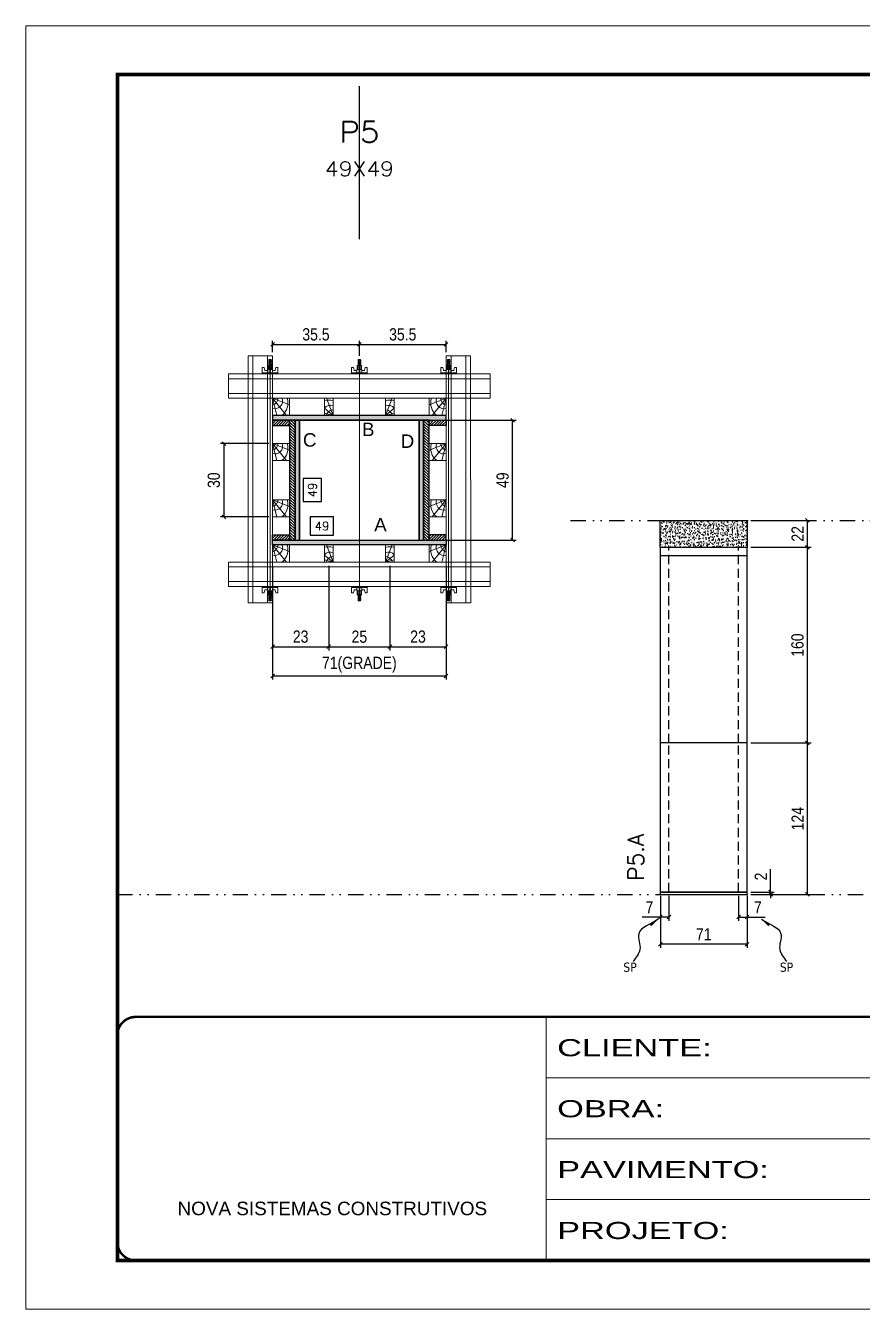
# Model space of a CAD drawing. Extents: x 14400 to 27878, y -21631 to 6985.
# Drawn here: x 16012 to 16696, y 3638 to 4688 of the extents above; entities that cross this region are included whole.
import ezdxf
from ezdxf.enums import TextEntityAlignment as Align

# ---------------------------------------------------------------- set-up
doc = ezdxf.new("R2010")
doc.units = 0
for name, pattern in [('CONTINUO', [0]), ('DASHED', [0.75, 0.5, -0.25]), ('DIVIDE2', [0.625, 0.25, -0.125, 0, -0.125, 0, -0.125]), ('HIDDEN', [0.375, 0.25, -0.125])]:
    doc.linetypes.add(name, pattern=pattern)
for name, color, linetype in [('CHAPA', 1, 'Continuous'), ('COTA', 241, 'Continuous'), ('MEIO_PONT', 93, 'Continuous'), ('Nível', 160, 'Continuous'), ('Painéis', 200, 'Continuous'), ('SARR_2.2x7', 40, 'Continuous'), ('SARRAFO', 251, 'Continuous'), ('Sarrafo de Pressão', 42, 'HIDDEN'), ('texto', 7, 'Continuous'), ('Texto de Titulo', 7, 'Continuous'), ('Texto Qtd Sarr', 242, 'Continuous'), ('TEXTO_GERAL', 7, 'Continuous')]:
    doc.layers.add(name, color=color, linetype=linetype)
for name, color, linetype, lineweight in [('Folhas', 255, 'Continuous', 9), ('Hachura', 251, 'Continuous', 9), ('Madeira', 126, 'Continuous', 18), ('Perfil Metálico', 224, 'Continuous', 18), ('SARRAFO DE PRESSAO', 251, 'DASHED', 9), ('Texto Seção', 7, 'Continuous', 15)]:
    doc.layers.add(name, color=color, linetype=linetype, lineweight=lineweight)
doc.styles.add('ARIAL', font='arial.ttf')
doc.styles.add('COTA TECNICA', font='techl___.ttf', dxfattribs={"height": 10})
doc.styles.add('COTA TECNICA 2X', font='techl___.ttf', dxfattribs={"height": 10})
doc.styles.add('COTA TECNICA-50', font='techl___.ttf', dxfattribs={"height": 10})
doc.styles.add('REGUA-120', font='ROMANS.shx', dxfattribs={"height": 15})
doc.styles.add('ROMANS', font='romans.shx')
doc.styles.get("Standard").update_dxf_attribs({"font": 'arial.ttf'})
doc.styles.add('Tecnologia', font='')
doc.styles.get('Tecnologia').set_extended_font_data('Forgotten Futurist')
doc.dimstyles.new('COTA PAINEL-50', dxfattribs={"dimtxt": 10, "dimasz": 3, "dimexe": 3, "dimexo": 3, "dimgap": 3, "dimtad": 1, "dimdec": 1, "dimzin": 12, "dimdsep": 46, "dimtxsty": 'COTA TECNICA-50', "dimblk1": 'OBLIQUE', "dimblk2": 'OBLIQUE', "dimsah": 1, "dimcen": 0.9, "dimclrd": 4, "dimclre": 4, "dimclrt": 240, "dimadec": 1, "dimazin": 3, "dimtfac": 1, "dimtdec": 1, "dimtmove": 0, "dimatfit": 3, "dimfxl": 1, "dimtolj": 1, "dimtzin": 12, "dimarcsym": 0})
doc.dimstyles.new('PAINEL', dxfattribs={"dimtxt": 10, "dimasz": 3, "dimexe": 3, "dimexo": 3, "dimgap": 3, "dimtad": 1, "dimdec": 1, "dimzin": 12, "dimdsep": 46, "dimtxsty": 'COTA TECNICA', "dimblk1": 'OBLIQUE', "dimblk2": 'OBLIQUE', "dimsah": 1, "dimcen": 0.9, "dimclrd": 4, "dimclre": 4, "dimclrt": 240, "dimadec": 1, "dimazin": 3, "dimtfac": 1, "dimtdec": 1, "dimtmove": 0, "dimatfit": 3, "dimfxl": 1, "dimtolj": 1, "dimtzin": 12, "dimarcsym": 0})
doc.dimstyles.new('SECAO PILAR', dxfattribs={"dimtxt": 10, "dimasz": 3, "dimexe": 3, "dimexo": 3, "dimgap": 3, "dimtad": 1, "dimdec": 1, "dimlfac": 0.5, "dimzin": 12, "dimdsep": 46, "dimtxsty": 'COTA TECNICA 2X', "dimblk1": 'OBLIQUE', "dimblk2": 'OBLIQUE', "dimsah": 1, "dimcen": 0.9, "dimclrd": 256, "dimclre": 256, "dimclrt": 256, "dimadec": 1, "dimazin": 3, "dimtfac": 1, "dimtdec": 1, "dimtmove": 0, "dimatfit": 3, "dimfxl": 1, "dimtolj": 1, "dimtzin": 12, "dimarcsym": 0})
doc.dimstyles.new('SECÇÃO 2', dxfattribs={"dimtxt": 7, "dimasz": 6, "dimexe": 0.18, "dimexo": 2, "dimgap": -4, "dimtad": 3, "dimdec": 1, "dimlfac": 0.5, "dimzin": 12, "dimdsep": 46, "dimtxsty": 'ROMANS', "dimblk": 'ARCHTICK', "dimcen": 0.09, "dimse1": 1, "dimse2": 1, "dimsd1": 1, "dimsd2": 1, "dimclrd": 180, "dimclre": 5, "dimclrt": 1, "dimadec": 0, "dimazin": 3, "dimtfac": 1, "dimtdec": 1, "dimtofl": 0, "dimtmove": 0, "dimatfit": 3, "dimldrblk": 'ARCHTICK', "dimfxl": 1, "dimtolj": 1, "dimtzin": 0, "dimarcsym": 0})
doc.dimstyles.get("Standard").update_dxf_attribs({"dimtxt": 0.18, "dimasz": 0.18, "dimexe": 0.18, "dimexo": 0.0625, "dimgap": 0.09, "dimtad": 0, "dimtih": 1, "dimtoh": 1, "dimdec": 4, "dimzin": 0, "dimdsep": 46, "dimtxsty": 'Standard', "dimcen": 0.09, "dimadec": 0, "dimazin": 0, "dimtfac": 1, "dimtdec": 4, "dimtofl": 0, "dimtmove": 0, "dimatfit": 3, "dimfxl": 1, "dimtolj": 1, "dimtzin": 0, "dimarcsym": 0})

# ---------------------------------------------------------------- blocks, each defined once
blk = doc.blocks.new('9999999999')
at = {"color": 30, "linetype": 'CONTINUO'}
for p, q in [((98564.6, 34230.2), (98564.6, 34429.4)), ((98564.6, 34379.6), (99584, 34379.6)), ((98564.6, 34329.8), (99488, 34329.8)), ((98564.6, 34280), (99488, 34280))]:
    blk.add_line(p, q, dxfattribs=at)
at = {"color": 30, "linetype": 'CONTINUO', "const_width": 2}
blk.add_lwpolyline([(99584, 34230.2), (99584, 34414.4, 0.414214), (99569, 34429.4), (98229, 34429.4, 0.414214), (98214, 34414.4), (98214, 34245.2, 0.414214), (98229, 34230.2), (99584, 34230.2)], format="xyb", dxfattribs=at)
at = {"layer": 'Folhas'}
blk.add_lwpolyline([(98139, 34190.2), (99624, 34190.2), (99624, 35240.2), (98139, 35240.2)], close=True, dxfattribs=at)
at = {"layer": 'Folhas', "color": 30, "const_width": 3}
blk.add_lwpolyline([(98214, 34230.2), (99584, 34230.2), (99584, 35200.2), (98214, 35200.2)], close=True, dxfattribs=at)
at = {"color": 7, "linetype": 'Continuous', "ltscale": 5, "style": 'ARIAL'}
blk.add_text('NOVA SISTEMAS CONSTRUTIVOS', height=11.059, dxfattribs=at).set_placement((98263.2, 34267.2))
at = {"layer": 'Folhas', "color": 7, "style": 'Tecnologia', "width": 1.5}
for s, p in [('CLIENTE:', (98573.7, 34397.2)), ('OBRA:', (98573.7, 34347.3)), ('PAVIMENTO:', (98573.7, 34297.5)), ('PROJETO:', (98573.7, 34247.7))]:
    blk.add_text(s, height=14, dxfattribs=at).set_placement(p)
blk = doc.blocks.new('titulo1')
at = {"layer": 'Defpoints', "color": 252, "linetype": 'HIDDEN', "ltscale": 2}
blk.add_line((0, 0), (0, 125), dxfattribs=at)
at = {"layer": 'Defpoints', "style": 'ROMANS', "oblique": 15}
blk.add_attdef('FOLHA', text='', height=10, dxfattribs=at).set_placement((0, 15.6), align=Align.MIDDLE_CENTER)
at = {"layer": 'Texto Qtd Sarr', "color": 3, "style": 'ROMANS', "oblique": 15}
for tag, height, p in [('TITULO', 17, (0, 71.4)), ('SEÇÃO', 12, (0, 41.5))]:
    blk.add_attdef(tag, text='', height=height, dxfattribs=at).set_placement(p, align=Align.MIDDLE_CENTER)
blk = doc.blocks.new('*D990')
at = {"layer": 'COTA', "color": 180, "lineweight": -2, "transparency": 16777216}
for p, q in [((16263.8, 4285.8), (16244.8, 4285.8)), ((16244.8, 4285.8), (16244.8, 4270.8)), ((16263.8, 4270.8), (16263.8, 4285.8)), ((16244.8, 4270.8), (16263.8, 4270.8))]:
    blk.add_line(p, q, dxfattribs=at)
at = {"layer": 'Defpoints', "color": 0, "transparency": 16777216}
for p in [(16235.9, 4266.8), (16333.9, 4266.8), (16333.9, 4266.8)]:
    blk.add_point(p, dxfattribs=at)
at = {"layer": 'COTA', "color": 1, "transparency": 16777216, "insert": (16254.3, 4278.3), "char_height": 7, "attachment_point": 5, "style": 'ROMANS'}
blk.add_mtext('\\A1;49', dxfattribs=at)
blk = doc.blocks.new('_ArchTick')
at = {"color": 0, "linetype": 'ByBlock', "const_width": 0.15}
blk.add_lwpolyline([(-0.5, -0.5), (0.5, 0.5)], dxfattribs=at)
blk = doc.blocks.new('*D991')
at = {"layer": 'COTA', "color": 180, "lineweight": -2, "transparency": 16777216}
for p, q in [((16254, 4317.3), (16239, 4317.3)), ((16239, 4317.3), (16239, 4298.3)), ((16254, 4298.3), (16254, 4317.3)), ((16239, 4298.3), (16254, 4298.3))]:
    blk.add_line(p, q, dxfattribs=at)
at = {"layer": 'Defpoints', "color": 0, "transparency": 16777216}
for p in [(16235.9, 4364.8), (16258, 4364.8), (16235.9, 4266.8)]:
    blk.add_point(p, dxfattribs=at)
at = {"layer": 'COTA', "color": 1, "transparency": 16777216, "insert": (16246.5, 4307.8), "char_height": 7, "attachment_point": 5, "rotation": 90, "style": 'ROMANS'}
blk.add_mtext('\\A1;49', dxfattribs=at)
blk = doc.blocks.new('_Oblique')
at = {"color": 0, "linetype": 'ByBlock', "lineweight": -2}
blk.add_line((-0.5, -0.5), (0.5, 0.5), dxfattribs=at)
blk = doc.blocks.new('*D1009')
at = {"layer": 'COTA', "lineweight": -2, "transparency": 16777216}
for p, q in [((16340.5, 4364.8), (16413.2, 4364.8)), ((16410.2, 4266.8), (16410.2, 4364.8)), ((16340.5, 4266.8), (16413.2, 4266.8))]:
    blk.add_line(p, q, dxfattribs=at)
at = {"layer": 'Defpoints', "color": 0, "transparency": 16777216}
for p in [(16337.5, 4364.8), (16410.2, 4364.8), (16337.5, 4266.8)]:
    blk.add_point(p, dxfattribs=at)
at = {"layer": 'COTA', "lineweight": -2, "transparency": 16777216, "xscale": 3, "yscale": 3, "zscale": 3}
for p, rotation in [((16410.2, 4364.8), 90), ((16410.2, 4266.8), 270)]:
    blk.add_blockref('_Oblique', p, dxfattribs=dict(at, rotation=rotation))
at = {"layer": 'COTA', "transparency": 16777216, "insert": (16402.1, 4315.8), "char_height": 10, "attachment_point": 5, "rotation": 90, "style": 'COTA TECNICA 2X'}
blk.add_mtext('\\A1;49', dxfattribs=at)
blk = doc.blocks.new('*D992')
at = {"layer": 'COTA', "lineweight": -2, "transparency": 16777216}
for p, q in [((16213.9, 4245.8), (16213.9, 4152.7)), ((16355.9, 4245.8), (16355.9, 4152.7)), ((16213.9, 4155.7), (16355.9, 4155.7))]:
    blk.add_line(p, q, dxfattribs=at)
at = {"layer": 'Defpoints', "color": 0, "transparency": 16777216}
for p in [(16213.9, 4248.8), (16355.9, 4248.8), (16355.9, 4155.7)]:
    blk.add_point(p, dxfattribs=at)
at = {"layer": 'COTA', "lineweight": -2, "transparency": 16777216, "xscale": 3, "yscale": 3, "zscale": 3, "rotation": 180}
blk.add_blockref('_Oblique', (16213.9, 4155.7), dxfattribs=at)
at = {"layer": 'COTA', "lineweight": -2, "transparency": 16777216, "xscale": 3, "yscale": 3, "zscale": 3}
blk.add_blockref('_Oblique', (16355.9, 4155.7), dxfattribs=at)
at = {"layer": 'COTA', "transparency": 16777216, "insert": (16284.9, 4164.9), "char_height": 10, "attachment_point": 5, "style": 'COTA TECNICA 2X'}
blk.add_mtext('\\A1;71(GRADE)', dxfattribs=at)
blk = doc.blocks.new('*D993')
at = {"layer": 'COTA', "lineweight": -2, "transparency": 16777216}
for p, q in [((16309.9, 4245.8), (16309.9, 4176.5)), ((16355.9, 4245.8), (16355.9, 4176.5)), ((16309.9, 4179.5), (16355.9, 4179.5))]:
    blk.add_line(p, q, dxfattribs=at)
at = {"layer": 'Defpoints', "color": 0, "transparency": 16777216}
for p in [(16309.9, 4248.8), (16355.9, 4248.8), (16355.9, 4179.5)]:
    blk.add_point(p, dxfattribs=at)
at = {"layer": 'COTA', "lineweight": -2, "transparency": 16777216, "xscale": 3, "yscale": 3, "zscale": 3, "rotation": 180}
blk.add_blockref('_Oblique', (16309.9, 4179.5), dxfattribs=at)
at = {"layer": 'COTA', "lineweight": -2, "transparency": 16777216, "xscale": 3, "yscale": 3, "zscale": 3}
blk.add_blockref('_Oblique', (16355.9, 4179.5), dxfattribs=at)
at = {"layer": 'COTA', "transparency": 16777216, "insert": (16332.9, 4187.8), "char_height": 10, "attachment_point": 5, "style": 'COTA TECNICA 2X'}
blk.add_mtext('\\A1;23', dxfattribs=at)
blk = doc.blocks.new('*D994')
at = {"layer": 'COTA', "lineweight": -2, "transparency": 16777216}
for p, q in [((16213.9, 4245.8), (16213.9, 4176.5)), ((16259.9, 4245.8), (16259.9, 4176.5)), ((16213.9, 4179.5), (16259.9, 4179.5))]:
    blk.add_line(p, q, dxfattribs=at)
at = {"layer": 'Defpoints', "color": 0, "transparency": 16777216}
for p in [(16213.9, 4248.8), (16259.9, 4248.8), (16259.9, 4179.5)]:
    blk.add_point(p, dxfattribs=at)
at = {"layer": 'COTA', "lineweight": -2, "transparency": 16777216, "xscale": 3, "yscale": 3, "zscale": 3, "rotation": 180}
blk.add_blockref('_Oblique', (16213.9, 4179.5), dxfattribs=at)
at = {"layer": 'COTA', "lineweight": -2, "transparency": 16777216, "xscale": 3, "yscale": 3, "zscale": 3}
blk.add_blockref('_Oblique', (16259.9, 4179.5), dxfattribs=at)
at = {"layer": 'COTA', "transparency": 16777216, "insert": (16236.9, 4187.8), "char_height": 10, "attachment_point": 5, "style": 'COTA TECNICA 2X'}
blk.add_mtext('\\A1;23', dxfattribs=at)
blk = doc.blocks.new('C')
at = {"layer": 'Hachura', "color": 0}
for p, q in [((0, 3.22), (0, -3.22)), ((0.45, 3.22), (0, 3.22)), ((0.46, 3.16), (0, 3.16)), ((0.46, 3.05), (0, 3.05)), ((0.46, 2.88), (0, 2.88)), ((0, 2.75), (0, -1.16)), ((0.46, 2.65), (0, 2.65)), ((0.46, 2.23), (0, 2.23)), ((0.46, 1.51), (0, 1.51)), ((0.39, 0.49), (0.17, 0.49)), ((0.45, -3.23), (0.45, 3.22)), ((0.45, 3.22), (2.58, 3.22)), ((1.74, 0.97), (0.45, 0.97)), ((1.45, 0.1), (0.45, 0.1)), ((1.35, 1.94), (1.35, 0.96)), ((2.58, 2.39), (1.47, 2.09)), ((1.74, -0.97), (1.74, 0.97)), ((1.74, 0.97), (1.74, 0.84)), ((1.74, 0.97), (1.74, 0.84)), ((1.74, 0.84), (3.35, 0.84)), ((3.35, 0.45), (1.74, 0.45)), ((2.58, 3.22), (2.58, 2.39)), ((3.32, 0.84), (3.32, -0.84)), ((3.35, 0.84), (3.35, -0.84)), ((3.68, 0.45), (3.35, 0.45)), ((3.84, -0.52), (3.35, 0.45)), ((3.35, 0.06), (3.67, -0.57)), ((3.68, 0.45), (4.16, -0.52)), ((3.72, 0.5), (4.25, -0.57)), ((4.37, -0.55), (3.83, 0.53)), ((4.15, 0.45), (3.93, 0.45)), ((4.42, -0.52), (3.93, 0.45)), ((4.15, 0.45), (4.26, 0.45)), ((4.26, 0.45), (4.74, -0.52)), ((4.3, 0.5), (4.83, -0.57)), ((4.95, -0.55), (4.41, 0.53)), ((4.51, 0.45), (4.84, 0.45)), ((5, -0.52), (4.51, 0.45)), ((4.84, 0.45), (5.32, -0.52)), ((4.88, 0.5), (5.41, -0.57)), ((5.53, -0.55), (4.99, 0.53)), ((5.58, -0.52), (5.09, 0.45)), ((5.42, 0.45), (5.09, 0.45)), ((5.58, -0.52), (5.09, 0.45)), ((5.42, 0.45), (5.74, -0.19)), ((5.46, 0.5), (5.74, -0.07)), ((5.74, 0.19), (5.57, 0.53)), ((5.74, 0.32), (5.68, 0.45)), ((5.68, 0.45), (5.74, 0.45)), ((5.74, 0.45), (5.9, 0.29)), ((5.74, 0.45), (5.74, -0.52)), ((5.9, -0.36), (5.9, 0.29)), ((0.45, 0), (0, 0)), ((0.46, -1.52), (0, -1.52)), ((0.46, -2.23), (0, -2.23)), ((0.46, -2.65), (0, -2.65)), ((0.46, -2.88), (0, -2.88)), ((0.46, -3.05), (0, -3.05)), ((0.46, -3.16), (0, -3.16)), ((0, -3.22), (2.57, -3.22)), ((0.08, -0.48), (0.29, -0.48)), ((0.29, -0.48), (0.4, -0.48)), ((0.45, 0), (0.45, -0.97)), ((0.45, -0.16), (1.45, -0.16)), ((0.45, -0.65), (0.45, -0.32)), ((0.45, -3.23), (0.45, -0.65)), ((0.45, -0.97), (1.74, -0.97)), ((1.35, -1.94), (1.35, -0.97)), ((2.58, -2.39), (1.47, -2.1)), ((3.35, -0.32), (1.74, -0.32)), ((3.35, -0.84), (1.74, -0.84)), ((2.58, -3.23), (2.58, -2.39)), ((3.35, -0.07), (3.58, -0.52)), ((3.35, -0.52), (3.58, -0.52)), ((3.84, -0.52), (4.16, -0.52)), ((4.42, -0.52), (4.74, -0.52)), ((4.63, -0.52), (4.74, -0.52)), ((5, -0.52), (5.32, -0.52)), ((5.58, -0.52), (5.74, -0.52)), ((5.74, -0.52), (5.9, -0.36)), ((5.74, -0.52), (5.74, -0.52))]:
    blk.add_line(p, q, dxfattribs=at)
for centre, radius, start, end in [((1.52, 1.94), 0.161, 104.7436, 180), ((1.44, -0.03), 0.129, 272.695, 87.305), ((3.81, 0.39), 0.143, 25.5688, 154.4312), ((4.39, 0.39), 0.143, 25.5688, 154.4312), ((4.97, 0.39), 0.143, 25.5688, 154.4312), ((5.55, 0.39), 0.143, 25.5688, 154.4312), ((0.17, -0.37), 0.174, 221.744, 317.8592), ((1.52, -1.94), 0.161, 180, 255.2564), ((3.71, -0.4), 0.174, 222.1408, 318.256), ((4.29, -0.4), 0.174, 222.1408, 318.256), ((4.87, -0.4), 0.174, 222.1408, 318.256), ((5.45, -0.4), 0.174, 222.1408, 318.256), ((5.61, -0.4), 0.174, 317.8592, 318.256)]:
    blk.add_arc(centre, radius, start, end, dxfattribs=at)
blk = doc.blocks.new('PONTALETE')
at = {"layer": 'Madeira'}
for q in [(2.71, 7), (7, 5.76), (7, 1.74)]:
    blk.add_line((0, 0), q, dxfattribs=at)
blk.add_lwpolyline([(0, 0), (7, 0), (7, 7), (0, 7)], close=True, dxfattribs=at)
for centre, radius, start, end in [((2.04, 0.06), 6.23, 37.2818, 109.0913), ((1.09, 0.9), 3.19, 343.603, 109.9847), ((-0.21, -0.78), 3.09, 14.6322, 86.0383)]:
    blk.add_arc(centre, radius, start, end, dxfattribs=at)
blk = doc.blocks.new('MEIO PONTALETE')
at = {"layer": 'Madeira'}
for q in [(2.71, 7), (3.5, 2.88), (3.5, 0.87)]:
    blk.add_line((0, 0), q, dxfattribs=at)
blk.add_lwpolyline([(0, 0), (3.5, 0), (3.5, 7), (0, 7)], close=True, dxfattribs=at)
for centre, radius, start, end in [((2.04, 0.06), 6.23, 76.4499, 109.0913), ((1.09, 0.9), 3.19, 40.9063, 109.9847), ((-0.21, -0.78), 3.09, 14.6322, 86.0383)]:
    blk.add_arc(centre, radius, start, end, dxfattribs=at)
blk = doc.blocks.new('*D995')
at = {"layer": 'COTA', "lineweight": -2, "transparency": 16777216}
for p, q in [((16259.9, 4245.8), (16259.9, 4176.5)), ((16309.9, 4245.8), (16309.9, 4176.5)), ((16259.9, 4179.5), (16309.9, 4179.5))]:
    blk.add_line(p, q, dxfattribs=at)
at = {"layer": 'Defpoints', "color": 0, "transparency": 16777216}
for p in [(16259.9, 4248.8), (16309.9, 4248.8), (16309.9, 4179.5)]:
    blk.add_point(p, dxfattribs=at)
at = {"layer": 'COTA', "lineweight": -2, "transparency": 16777216, "xscale": 3, "yscale": 3, "zscale": 3, "rotation": 180}
blk.add_blockref('_Oblique', (16259.9, 4179.5), dxfattribs=at)
at = {"layer": 'COTA', "lineweight": -2, "transparency": 16777216, "xscale": 3, "yscale": 3, "zscale": 3}
blk.add_blockref('_Oblique', (16309.9, 4179.5), dxfattribs=at)
at = {"layer": 'COTA', "transparency": 16777216, "insert": (16284.9, 4187.7), "char_height": 10, "attachment_point": 5, "style": 'COTA TECNICA 2X'}
blk.add_mtext('\\A1;25', dxfattribs=at)
blk = doc.blocks.new('*D996')
at = {"layer": 'COTA', "lineweight": -2, "transparency": 16777216}
for p, q in [((16213.9, 4420.5), (16213.9, 4429.8)), ((16213.9, 4426.8), (16285, 4426.8)), ((16285, 4417.6), (16285, 4429.8))]:
    blk.add_line(p, q, dxfattribs=at)
at = {"layer": 'Defpoints', "color": 0, "transparency": 16777216}
for p in [(16285, 4426.8), (16213.9, 4417.5), (16285, 4414.6)]:
    blk.add_point(p, dxfattribs=at)
at = {"layer": 'COTA', "lineweight": -2, "transparency": 16777216, "xscale": 3, "yscale": 3, "zscale": 3, "rotation": 180}
blk.add_blockref('_Oblique', (16213.9, 4426.8), dxfattribs=at)
at = {"layer": 'COTA', "lineweight": -2, "transparency": 16777216, "xscale": 3, "yscale": 3, "zscale": 3}
blk.add_blockref('_Oblique', (16285, 4426.8), dxfattribs=at)
at = {"layer": 'COTA', "transparency": 16777216, "insert": (16249.4, 4435), "char_height": 10, "attachment_point": 5, "style": 'COTA TECNICA 2X'}
blk.add_mtext('\\A1;35.5', dxfattribs=at)
blk = doc.blocks.new('*D997')
at = {"layer": 'COTA', "lineweight": -2, "transparency": 16777216}
for p, q in [((16285, 4417.6), (16285, 4429.8)), ((16285, 4426.8), (16355.9, 4426.8)), ((16355.9, 4420.5), (16355.9, 4429.8))]:
    blk.add_line(p, q, dxfattribs=at)
at = {"layer": 'Defpoints', "color": 0, "transparency": 16777216}
for p in [(16355.9, 4426.8), (16285, 4414.6), (16355.9, 4417.5)]:
    blk.add_point(p, dxfattribs=at)
at = {"layer": 'COTA', "lineweight": -2, "transparency": 16777216, "xscale": 3, "yscale": 3, "zscale": 3, "rotation": 180}
blk.add_blockref('_Oblique', (16285, 4426.8), dxfattribs=at)
at = {"layer": 'COTA', "lineweight": -2, "transparency": 16777216, "xscale": 3, "yscale": 3, "zscale": 3}
blk.add_blockref('_Oblique', (16355.9, 4426.8), dxfattribs=at)
at = {"layer": 'COTA', "transparency": 16777216, "insert": (16320.4, 4435), "char_height": 10, "attachment_point": 5, "style": 'COTA TECNICA 2X'}
blk.add_mtext('\\A1;35.5', dxfattribs=at)
blk = doc.blocks.new('*D998')
at = {"layer": 'COTA', "lineweight": -2, "transparency": 16777216}
for p, q in [((16210.9, 4345.8), (16171.2, 4345.8)), ((16174.2, 4285.8), (16174.2, 4345.8)), ((16210.9, 4285.8), (16171.2, 4285.8))]:
    blk.add_line(p, q, dxfattribs=at)
at = {"layer": 'Defpoints', "color": 0, "transparency": 16777216}
for p in [(16174.2, 4345.8), (16213.9, 4345.8), (16213.9, 4285.8)]:
    blk.add_point(p, dxfattribs=at)
at = {"layer": 'COTA', "lineweight": -2, "transparency": 16777216, "xscale": 3, "yscale": 3, "zscale": 3}
for p, rotation in [((16174.2, 4345.8), 90), ((16174.2, 4285.8), 270)]:
    blk.add_blockref('_Oblique', p, dxfattribs=dict(at, rotation=rotation))
at = {"layer": 'COTA', "transparency": 16777216, "insert": (16165.9, 4315.8), "char_height": 10, "attachment_point": 5, "rotation": 90, "style": 'COTA TECNICA 2X'}
blk.add_mtext('\\A1;30', dxfattribs=at)
blk = doc.blocks.new('*D979')
at = {"layer": 'COTA', "color": 4, "lineweight": -2, "transparency": 16777216}
for p, q in [((16531.1, 3975.9), (16531.1, 3933.2)), ((16602.1, 3975.9), (16602.1, 3933.2)), ((16602.1, 3936.2), (16531.1, 3936.2))]:
    blk.add_line(p, q, dxfattribs=at)
at = {"layer": 'Defpoints', "color": 0, "transparency": 16777216}
for p in [(16531.1, 3978.9), (16602.1, 3978.9), (16531.1, 3936.2)]:
    blk.add_point(p, dxfattribs=at)
at = {"layer": 'COTA', "color": 4, "lineweight": -2, "transparency": 16777216, "xscale": 3, "yscale": 3, "zscale": 3, "rotation": 180}
blk.add_blockref('_Oblique', (16531.1, 3936.2), dxfattribs=at)
at = {"layer": 'COTA', "color": 4, "lineweight": -2, "transparency": 16777216, "xscale": 3, "yscale": 3, "zscale": 3}
blk.add_blockref('_Oblique', (16602.1, 3936.2), dxfattribs=at)
at = {"layer": 'COTA', "color": 240, "transparency": 16777216, "insert": (16566.6, 3944.3), "char_height": 10, "attachment_point": 5, "style": 'COTA TECNICA'}
blk.add_mtext('\\A1;71', dxfattribs=at)
blk = doc.blocks.new('*D980')
at = {"layer": 'COTA', "color": 4, "lineweight": -2, "transparency": 16777216}
for p, q in [((16595.1, 3975.9), (16595.1, 3955.4)), ((16602.1, 3973.9), (16602.1, 3955.4)), ((16595.1, 3958.4), (16602.1, 3958.4)), ((16602.1, 3958.4), (16616.8, 3958.4))]:
    blk.add_line(p, q, dxfattribs=at)
at = {"layer": 'Defpoints', "color": 0, "transparency": 16777216}
for p in [(16595.1, 3978.9), (16602.1, 3976.9), (16602.1, 3958.4)]:
    blk.add_point(p, dxfattribs=at)
at = {"layer": 'COTA', "color": 4, "lineweight": -2, "transparency": 16777216, "xscale": 3, "yscale": 3, "zscale": 3, "rotation": 180}
blk.add_blockref('_Oblique', (16595.1, 3958.4), dxfattribs=at)
at = {"layer": 'COTA', "color": 4, "lineweight": -2, "transparency": 16777216, "xscale": 3, "yscale": 3, "zscale": 3}
blk.add_blockref('_Oblique', (16602.1, 3958.4), dxfattribs=at)
at = {"layer": 'COTA', "color": 240, "transparency": 16777216, "insert": (16610.9, 3966.4), "char_height": 10, "attachment_point": 5, "style": 'COTA TECNICA-50'}
blk.add_mtext('\\A1;7', dxfattribs=at)
blk = doc.blocks.new('*D981')
at = {"layer": 'COTA', "color": 4, "lineweight": -2, "transparency": 16777216}
for p, q in [((16531.1, 3973.9), (16531.1, 3955.4)), ((16538.1, 3975.9), (16538.1, 3955.4)), ((16531.1, 3958.4), (16516.3, 3958.4)), ((16538.1, 3958.4), (16531.1, 3958.4))]:
    blk.add_line(p, q, dxfattribs=at)
at = {"layer": 'Defpoints', "color": 0, "transparency": 16777216}
for p in [(16531.1, 3976.9), (16538.1, 3978.9), (16531.1, 3958.4)]:
    blk.add_point(p, dxfattribs=at)
at = {"layer": 'COTA', "color": 4, "lineweight": -2, "transparency": 16777216, "xscale": 3, "yscale": 3, "zscale": 3, "rotation": 180}
blk.add_blockref('_Oblique', (16531.1, 3958.4), dxfattribs=at)
at = {"layer": 'COTA', "color": 4, "lineweight": -2, "transparency": 16777216, "xscale": 3, "yscale": 3, "zscale": 3}
blk.add_blockref('_Oblique', (16538.1, 3958.4), dxfattribs=at)
at = {"layer": 'COTA', "color": 240, "transparency": 16777216, "insert": (16522.2, 3966.4), "char_height": 10, "attachment_point": 5, "style": 'COTA TECNICA-50'}
blk.add_mtext('\\A1;7', dxfattribs=at)
blk = doc.blocks.new('*D999')
at = {"layer": 'COTA', "color": 4, "linetype": 'ByBlock', "lineweight": -2, "transparency": 16777216}
for p, q in [((16605.1, 4100.9), (16654.4, 4100.9)), ((16651.4, 3976.9), (16651.4, 4100.9)), ((16605.1, 3976.9), (16654.4, 3976.9))]:
    blk.add_line(p, q, dxfattribs=at)
at = {"layer": 'Defpoints', "color": 0, "linetype": 'ByBlock', "transparency": 16777216}
for p in [(16602.1, 4100.9), (16651.4, 4100.9), (16602.1, 3976.9)]:
    blk.add_point(p, dxfattribs=at)
at = {"layer": 'COTA', "color": 4, "linetype": 'ByBlock', "lineweight": -2, "transparency": 16777216, "xscale": 3, "yscale": 3, "zscale": 3}
for p, rotation in [((16651.4, 4100.9), 90), ((16651.4, 3976.9), 270)]:
    blk.add_blockref('_Oblique', p, dxfattribs=dict(at, rotation=rotation))
at = {"layer": 'COTA', "color": 240, "linetype": 'ByBlock', "transparency": 16777216, "insert": (16643.4, 4038.9), "char_height": 10, "attachment_point": 5, "rotation": 90, "style": 'COTA TECNICA'}
blk.add_mtext('\\A1;124', dxfattribs=at)
blk = doc.blocks.new('*D982')
at = {"layer": 'COTA', "color": 4, "lineweight": -2, "transparency": 16777216}
for p, q in [((16621.3, 3978.9), (16621.3, 3997.7)), ((16605.1, 3978.9), (16624.3, 3978.9)), ((16605.1, 3976.9), (16624.3, 3976.9)), ((16621.3, 3976.9), (16621.3, 3978.9)), ((16621.3, 3976.9), (16621.3, 3973.9))]:
    blk.add_line(p, q, dxfattribs=at)
at = {"layer": 'Defpoints', "color": 0, "transparency": 16777216}
for p in [(16602.1, 3978.9), (16602.1, 3976.9), (16621.3, 3976.9)]:
    blk.add_point(p, dxfattribs=at)
at = {"layer": 'COTA', "color": 4, "lineweight": -2, "transparency": 16777216, "xscale": 3, "yscale": 3, "zscale": 3}
for p, rotation in [((16621.3, 3978.9), 270), ((16621.3, 3976.9), 90)]:
    blk.add_blockref('_Oblique', p, dxfattribs=dict(at, rotation=rotation))
at = {"layer": 'COTA', "color": 240, "transparency": 16777216, "insert": (16613.3, 3991.6), "char_height": 10, "attachment_point": 5, "rotation": 90, "style": 'COTA TECNICA-50'}
blk.add_mtext('\\A1;2', dxfattribs=at)
blk = doc.blocks.new('*D1000')
at = {"layer": 'COTA', "color": 4, "linetype": 'ByBlock', "lineweight": -2, "transparency": 16777216}
for p, q in [((16605.1, 4100.9), (16654.4, 4100.9)), ((16651.4, 3976.9), (16651.4, 4100.9)), ((16605.1, 3976.9), (16654.4, 3976.9))]:
    blk.add_line(p, q, dxfattribs=at)
at = {"layer": 'Defpoints', "color": 0, "linetype": 'ByBlock', "transparency": 16777216}
for p in [(16602.1, 4100.9), (16651.4, 4100.9), (16602.1, 3976.9)]:
    blk.add_point(p, dxfattribs=at)
at = {"layer": 'COTA', "color": 4, "linetype": 'ByBlock', "lineweight": -2, "transparency": 16777216, "xscale": 3, "yscale": 3, "zscale": 3}
for p, rotation in [((16651.4, 4100.9), 90), ((16651.4, 3976.9), 270)]:
    blk.add_blockref('_Oblique', p, dxfattribs=dict(at, rotation=rotation))
at = {"layer": 'COTA', "color": 240, "linetype": 'ByBlock', "transparency": 16777216, "insert": (16643.4, 4038.9), "char_height": 10, "attachment_point": 5, "rotation": 90, "style": 'COTA TECNICA'}
blk.add_mtext('\\A1;124', dxfattribs=at)
blk = doc.blocks.new('*D1001')
at = {"layer": 'COTA', "color": 4, "lineweight": -2, "transparency": 16777216}
for p, q in [((16605.1, 4260.9), (16654.4, 4260.9)), ((16651.4, 4100.9), (16651.4, 4260.9)), ((16605.1, 4100.9), (16654.4, 4100.9))]:
    blk.add_line(p, q, dxfattribs=at)
at = {"layer": 'Defpoints', "color": 0, "transparency": 16777216}
for p in [(16602.1, 4260.9), (16651.4, 4260.9), (16602.1, 4100.9)]:
    blk.add_point(p, dxfattribs=at)
at = {"layer": 'COTA', "color": 4, "lineweight": -2, "transparency": 16777216, "xscale": 3, "yscale": 3, "zscale": 3}
for p, rotation in [((16651.4, 4260.9), 90), ((16651.4, 4100.9), 270)]:
    blk.add_blockref('_Oblique', p, dxfattribs=dict(at, rotation=rotation))
at = {"layer": 'COTA', "color": 240, "transparency": 16777216, "insert": (16643.3, 4180.9), "char_height": 10, "attachment_point": 5, "rotation": 90, "style": 'COTA TECNICA-50'}
blk.add_mtext('\\A1;160', dxfattribs=at)
blk = doc.blocks.new('*D1002')
at = {"layer": 'COTA', "color": 4, "lineweight": -2, "transparency": 16777216}
for p, q in [((16605.1, 4282.9), (16654.4, 4282.9)), ((16651.4, 4260.9), (16651.4, 4282.9)), ((16605.1, 4260.9), (16654.4, 4260.9))]:
    blk.add_line(p, q, dxfattribs=at)
at = {"layer": 'Defpoints', "color": 0, "transparency": 16777216}
for p in [(16602.1, 4282.9), (16651.4, 4282.9), (16602.1, 4260.9)]:
    blk.add_point(p, dxfattribs=at)
at = {"layer": 'COTA', "color": 4, "lineweight": -2, "transparency": 16777216, "xscale": 3, "yscale": 3, "zscale": 3}
for p, rotation in [((16651.4, 4282.9), 90), ((16651.4, 4260.9), 270)]:
    blk.add_blockref('_Oblique', p, dxfattribs=dict(at, rotation=rotation))
at = {"layer": 'COTA', "color": 240, "transparency": 16777216, "insert": (16643.4, 4271.9), "char_height": 10, "attachment_point": 5, "rotation": 90, "style": 'COTA TECNICA'}
blk.add_mtext('\\A1;22', dxfattribs=at)

msp = doc.modelspace()

# ---------------------------------------------------------------- hatches: boundary and pattern name
at = {"layer": 'COTA'}
h = msp.add_hatch(dxfattribs=at)
h.set_pattern_fill('AR-CONC', color=256, scale=0.03)
h.set_pattern_definition([(50, (-113.8245, -1203.575), (5.4655401, -0.4781726), [0.5715, -6.2865]), (355, (-113.8245, -1203.575), (-1.0573026, 5.7317054), [0.4572, -5.0292175]), (100.451445, (-113.369, -1203.615), (4.4082374, 5.2535326), [0.4857003, -5.3427073]), (46.1842, (-113.8245, -1202.051), (8.1323712, -1.2612698), [0.85725, -9.42975]), (96.63556, (-113.147, -1202.156), (7.122124, 7.4227837), [0.7285507, -8.0140682]), (351.18415, (-113.8245, -1202.051), (7.122124, 7.4227837), [0.685799, -7.543792]), (21, (-113.0625, -1202.432), (4.5484317, -3.067956), [0.5715, -6.2865]), (326, (-113.0625, -1202.432), (1.8540609, 5.525639), [0.4572, -5.0292]), (71.451445, (-112.6834, -1202.688), (6.4024926, 2.457683), [0.4857003, -5.3426981]), (37.5, (-113.8245, -1203.5751), (0.0926581, 2.53665117), [0, -4.96824, 0, -5.1054, 0, -5.04825]), (7.5, (-113.8245, -1203.575), (2.00458988, 3.00541724), [0, -2.91084, 0, -4.85394, 0, -1.92405]), (327.5, (-115.5237, -1203.5751), (4.06771786, -0.17186232), [0, -1.905, 0, -5.9436, 0, -7.8867]), (317.5, (-116.2857, -1203.575), (4.44387544, 0.7627947), [0, -2.4765, 0, -3.94716, 0, -5.6007])])
h.paths.add_polyline_path([(16531.061, 4260.86), (16602.061, 4260.86), (16602.061, 4282.86), (16531.061, 4282.86)])
at = {"layer": 'Hachura'}
h = msp.add_hatch(color=256, dxfattribs=at)
h.dxf.hatch_style = 1
h.paths.add_polyline_path([(16355.894, 4364.82), (16355.894, 4368.82), (16213.894, 4368.82), (16213.894, 4364.82)])
h = msp.add_hatch(color=256, dxfattribs=at)
h.dxf.hatch_style = 1
h.paths.add_polyline_path([(16355.894, 4364.82), (16355.894, 4368.82), (16213.894, 4368.82), (16213.894, 4364.82)])
h = msp.add_hatch(dxfattribs=at)
h.set_pattern_fill('ANSI31', color=256, scale=0.5, angle=180, style=0)
h.set_pattern_definition([(225, (7089.9426, -18564.5886), (1.12253202, -1.12253202), [])])
h.paths.add_polyline_path([(16227.894, 4364.82), (16227.894, 4360.42), (16213.894, 4360.42), (16213.894, 4364.82)])
h = msp.add_hatch(dxfattribs=at)
h.set_pattern_fill('ANSI31', color=256, scale=0.5, angle=90, style=0)
h.set_pattern_definition([(135, (-6551.9137, 13829.7714), (-1.12253202, -1.12253202), [])])
h.paths.add_polyline_path([(16232.294, 4266.82), (16227.894, 4266.82), (16227.894, 4364.82), (16232.294, 4364.82)])
h = msp.add_hatch(color=256, dxfattribs=at)
h.dxf.hatch_style = 1
h.paths.add_polyline_path([(16232.294, 4266.82), (16235.894, 4266.82), (16235.894, 4364.82), (16232.294, 4364.82)])
h = msp.add_hatch(color=256, dxfattribs=at)
h.dxf.hatch_style = 1
h.paths.add_polyline_path([(16232.294, 4266.82), (16235.894, 4266.82), (16235.894, 4364.82), (16232.294, 4364.82)])
h = msp.add_hatch(color=256, dxfattribs=at)
h.dxf.hatch_style = 1
h.paths.add_polyline_path([(16333.894, 4266.82), (16337.494, 4266.82), (16337.494, 4364.82), (16333.894, 4364.82)])
h = msp.add_hatch(color=256, dxfattribs=at)
h.dxf.hatch_style = 1
h.paths.add_polyline_path([(16333.894, 4266.82), (16337.494, 4266.82), (16337.494, 4364.82), (16333.894, 4364.82)])
h = msp.add_hatch(dxfattribs=at)
h.set_pattern_fill('ANSI31', color=256, scale=0.5, angle=90, style=0)
h.set_pattern_definition([(135, (-6553.9137, 13787.7714), (-1.12253202, -1.12253202), [])])
h.paths.add_polyline_path([(16337.494, 4364.82), (16341.894, 4364.82), (16341.894, 4266.82), (16337.494, 4266.82)])
h = msp.add_hatch(dxfattribs=at)
h.set_pattern_fill('ANSI31', color=256, scale=0.5, angle=180, style=0)
h.set_pattern_definition([(225, (6852.9426, -18564.5886), (1.12253202, -1.12253202), [])])
h.paths.add_polyline_path([(16341.894, 4364.82), (16341.894, 4360.42), (16355.894, 4360.42), (16355.894, 4364.82)])
h = msp.add_hatch(dxfattribs=at)
h.set_pattern_fill('ANSI31', color=256, scale=0.5, angle=180, style=0)
h.set_pattern_definition([(225, (7089.9426, -18624.5886), (1.12253202, -1.12253202), [])])
h.paths.add_polyline_path([(16227.894, 4266.82), (16227.894, 4271.22), (16213.894, 4271.22), (16213.894, 4266.82)])
h = msp.add_hatch(color=256, dxfattribs=at)
h.dxf.hatch_style = 1
h.paths.add_polyline_path([(16355.894, 4266.82), (16355.894, 4262.82), (16213.894, 4262.82), (16213.894, 4266.82)])
h = msp.add_hatch(color=256, dxfattribs=at)
h.dxf.hatch_style = 1
h.paths.add_polyline_path([(16355.894, 4266.82), (16355.894, 4262.82), (16213.894, 4262.82), (16213.894, 4266.82)])
h = msp.add_hatch(dxfattribs=at)
h.set_pattern_fill('ANSI31', color=256, scale=0.5, angle=180, style=0)
h.set_pattern_definition([(225, (6852.9426, -18624.5886), (1.12253202, -1.12253202), [])])
h.paths.add_polyline_path([(16341.894, 4266.82), (16341.894, 4271.22), (16355.894, 4271.22), (16355.894, 4266.82)])

# ---------------------------------------------------------------- linework, layer by layer
at = {"layer": 'CHAPA'}
for points in [[(16355.894, 4364.82), (16355.894, 4368.82), (16213.894, 4368.82), (16213.894, 4364.82)], [(16355.894, 4364.82), (16355.894, 4368.82), (16213.894, 4368.82), (16213.894, 4364.82)], [(16232.294, 4266.82), (16235.894, 4266.82), (16235.894, 4364.82), (16232.294, 4364.82)], [(16232.294, 4266.82), (16235.894, 4266.82), (16235.894, 4364.82), (16232.294, 4364.82)], [(16333.894, 4266.82), (16337.494, 4266.82), (16337.494, 4364.82), (16333.894, 4364.82)], [(16333.894, 4266.82), (16337.494, 4266.82), (16337.494, 4364.82), (16333.894, 4364.82)], [(16355.894, 4266.82), (16355.894, 4262.82), (16213.894, 4262.82), (16213.894, 4266.82)], [(16355.894, 4266.82), (16355.894, 4262.82), (16213.894, 4262.82), (16213.894, 4266.82)]]:
    msp.add_lwpolyline(points, close=True, dxfattribs=at)
at = {"layer": 'COTA'}
for p, q in [((16531.061, 4260.86), (16531.061, 4282.86)), ((16531.061, 4282.86), (16602.061, 4282.86)), ((16602.061, 4282.86), (16602.061, 4260.86))]:
    msp.add_line(p, q, dxfattribs=at)
at = {"layer": 'Hachura'}
for p, q in [((16211.894, 4218.019), (16211.885, 4409.82)), ((16284.895, 4218.019), (16284.903, 4409.82)), ((16357.895, 4218.019), (16357.904, 4409.82))]:
    msp.add_line(p, q, dxfattribs=at)
at = {"layer": 'Madeira'}
for points in [[(16355.894, 4368.82), (16355.894, 4382.82), (16213.894, 4382.82), (16213.894, 4368.82)], [(16355.894, 4262.82), (16355.894, 4248.82), (16213.894, 4248.82), (16213.894, 4262.82)]]:
    msp.add_lwpolyline(points, close=True, dxfattribs=at)
at = {"layer": 'Nível', "color": 4, "linetype": 'DIVIDE2', "ltscale": 50}
for p, q in [((16457.708, 4282.86), (17456.967, 4282.86)), ((16086.967, 3976.86), (17456.967, 3976.86))]:
    msp.add_line(p, q, dxfattribs=at)
at = {"layer": 'Painéis'}
for p, q in [((16531.061, 4260.86), (16531.061, 3978.86)), ((16602.061, 4260.86), (16531.061, 4260.86)), ((16602.061, 3978.86), (16602.061, 4260.86)), ((16602.061, 4100.86), (16531.061, 4100.86)), ((16531.061, 3978.86), (16602.061, 3978.86))]:
    msp.add_line(p, q, dxfattribs=at)
for points in [[(16235.894, 4364.82), (16235.894, 4266.82), (16333.894, 4266.82), (16333.894, 4364.82)], [(16602.061, 3978.86), (16531.061, 3978.86), (16531.061, 3976.86), (16602.061, 3976.86)]]:
    msp.add_lwpolyline(points, close=True, dxfattribs=at)
at = {"layer": 'Perfil Metálico'}
for p, q in [((16197.839, 4417.453), (16197.839, 4215.349)), ((16209.839, 4417.453), (16209.839, 4215.349)), ((16359.95, 4417.453), (16359.95, 4215.349)), ((16371.95, 4417.453), (16371.95, 4215.349))]:
    msp.add_line(p, q, dxfattribs=at)
for points in [[(16193.899, 4417.453), (16213.899, 4417.453), (16213.839, 4215.349), (16193.839, 4215.349)], [(16375.89, 4417.453), (16355.89, 4417.453), (16355.95, 4215.349), (16375.95, 4215.349)], [(16391.894, 4402.82), (16391.894, 4382.82), (16177.894, 4382.82), (16177.894, 4402.82)], [(16177.894, 4386.82), (16177.894, 4398.82), (16391.894, 4398.82), (16391.894, 4386.82)], [(16391.894, 4228.82), (16391.894, 4248.82), (16177.894, 4248.82), (16177.894, 4228.82)], [(16177.894, 4244.82), (16177.894, 4232.82), (16391.894, 4232.82), (16391.894, 4244.82)]]:
    msp.add_lwpolyline(points, close=True, dxfattribs=at)
at = {"layer": 'SARR_2.2x7'}
msp.add_line((16602.061, 4253.86), (16531.061, 4253.86), dxfattribs=at)
at = {"layer": 'SARRAFO'}
for points in [[(16213.894, 4360.42), (16227.894, 4360.42), (16227.894, 4364.82), (16213.894, 4364.82)], [(16227.894, 4364.82), (16227.894, 4266.82), (16232.294, 4266.82), (16232.294, 4364.82)], [(16341.894, 4266.82), (16341.894, 4364.82), (16337.494, 4364.82), (16337.494, 4266.82)], [(16355.894, 4360.42), (16341.894, 4360.42), (16341.894, 4364.82), (16355.894, 4364.82)], [(16213.894, 4271.22), (16227.894, 4271.22), (16227.894, 4266.82), (16213.894, 4266.82)], [(16355.894, 4271.22), (16341.894, 4271.22), (16341.894, 4266.82), (16355.894, 4266.82)]]:
    msp.add_lwpolyline(points, close=True, dxfattribs=at)
at = {"layer": 'Sarrafo de Pressão', "ltscale": 30}
for p, q in [((16538.061, 4100.86), (16538.061, 4260.86)), ((16595.061, 4100.86), (16595.061, 4260.86)), ((16538.061, 3978.86), (16538.061, 4100.86)), ((16595.061, 3978.86), (16595.061, 4100.86))]:
    msp.add_line(p, q, dxfattribs=at)

# ---------------------------------------------------------------- block references
at = {"layer": 'Hachura', "linetype": 'Continuous', "yscale": 2, "zscale": 2}
for p, xscale, rotation in [((16211.895, 4402.82), -2, 270), ((16284.894, 4402.82), 2, 90), ((16357.894, 4402.82), 2, 90), ((16211.894, 4228.82), 2, 269.9999999999999), ((16284.894, 4228.82), -2, 90), ((16357.895, 4228.82), -2, 90)]:
    msp.add_blockref('C', p, dxfattribs=dict(at, xscale=xscale, rotation=rotation))
at = {"layer": 'MEIO_PONT', "yscale": 2, "zscale": 2}
for p, xscale, rotation in [((16213.894, 4382.82), 2, 269.9999999999999), ((16355.894, 4382.82), -2, 90), ((16213.894, 4345.82), 2, 269.9999999999999), ((16355.894, 4345.82), -2, 90.00000000000007), ((16213.894, 4299.82), 2, 269.9999999999999), ((16355.894, 4299.82), -2, 90.00000000000007), ((16213.894, 4262.82), 2, 269.9999999999999), ((16355.894, 4262.82), -2, 90)]:
    msp.add_blockref('PONTALETE', p, dxfattribs=dict(at, xscale=xscale, rotation=rotation))
at = {"layer": 'MEIO_PONT', "yscale": 1.999999997962732, "zscale": 1.999999997962732}
for p, xscale in [((16263.394, 4368.82), -1.999999997962732), ((16306.394, 4368.82), 1.999999997962732), ((16263.394, 4248.82), -1.999999997962732), ((16306.394, 4248.82), 1.999999997962732)]:
    msp.add_blockref('MEIO PONTALETE', p, dxfattribs=dict(at, xscale=xscale))
at = {"layer": 'SARRAFO DE PRESSAO', "color": 6, "linetype": 'ByBlock'}
msp.add_blockref('9999999999', (-82127.011, -30552.628), dxfattribs=at)
at = {"layer": 'Texto Seção'}
ref = msp.add_blockref('titulo1', (16284.962, 4513.077), dxfattribs=at)
ref.add_attrib('TITULO', 'P5', dxfattribs={"layer": 'Texto de Titulo', "color": 7, "height": 17, "style": 'ROMANS', "width": 1.1}).set_placement((16284.962, 4600.577), align=Align.MIDDLE_CENTER)
ref.add_attrib('SEÇÃO', '49X49', dxfattribs={"layer": 'Texto de Titulo', "color": 7, "height": 12, "style": 'ROMANS', "width": 1.1}).set_placement((16284.962, 4570.577), align=Align.MIDDLE_CENTER)

# ---------------------------------------------------------------- texts
at = {"layer": 'texto', "color": 0, "char_height": 7.5, "attachment_point": 5}
for insert in [(16506.284, 3917.369), (16634.309, 3917.369)]:
    msp.add_mtext('{\\fTahoma|b0|i0|c0|p34;\\C4;SP}', dxfattribs=dict(at, insert=insert))
at = {"layer": 'Texto Seção', "insert": (16517.59, 3988.112), "char_height": 13, "width": 285.32988, "attachment_point": 7, "rotation": 90, "style": 'REGUA-120'}
msp.add_mtext('P5.A', dxfattribs=at)
at = {"layer": 'TEXTO_GERAL', "style": 'ARIAL'}
for s, p in [('B', (16292.158, 4357.369)), ('C', (16244.285, 4348.723)), ('D', (16324.233, 4347.717)), ('A', (16302.14, 4279.399))]:
    msp.add_text(s, height=11, dxfattribs=at).set_placement(p, align=Align.MIDDLE_CENTER)

# ---------------------------------------------------------------- dimensions: what is measured, and where the dimension line sits
at = {"layer": 'COTA'}
for base, p1, p2, dimstyle, picture, middle in [((16284.962, 4426.784), (16213.899, 4417.453), (16284.962, 4414.62), 'SECAO PILAR', '*D996', (16249.431, 4435.003)), ((16355.89, 4426.784), (16284.962, 4414.62), (16355.89, 4417.453), 'SECAO PILAR', '*D997', (16320.426, 4435.003)), ((16259.894, 4179.544), (16213.894, 4248.82), (16259.894, 4248.82), 'SECAO PILAR', '*D994', (16236.894, 4187.764)), ((16309.894, 4179.544), (16259.894, 4248.82), (16309.894, 4248.82), 'SECAO PILAR', '*D995', (16284.894, 4187.654)), ((16355.894, 4179.544), (16309.894, 4248.82), (16355.894, 4248.82), 'SECAO PILAR', '*D993', (16332.894, 4187.764)), ((16602.061, 3958.35), (16595.061, 3978.86), (16602.061, 3976.86), 'COTA PAINEL-50', '*D980', (16610.927, 3966.423))]:
    dim = msp.add_linear_dim(base=base, p1=p1, p2=p2, dimstyle=dimstyle, dxfattribs=at)
    dim.commit()
    dim.dimension.update_dxf_attribs({"geometry": picture, "text_midpoint": middle})
for base, p1, p2, dimstyle, picture, middle in [((16257.975, 4364.82), (16235.894, 4266.82), (16235.894, 4364.82), 'SECÇÃO 2', '*D991', (16257.975, 4307.82)), ((16621.319, 3976.86), (16602.061, 3978.86), (16602.061, 3976.86), 'COTA PAINEL-50', '*D982', (16621.319, 3991.607))]:
    dim = msp.add_linear_dim(base=base, p1=p1, p2=p2, angle=90, dimstyle=dimstyle, dxfattribs=at)
    dim.commit()
    dim.dimension.update_dxf_attribs({"geometry": picture, "text_midpoint": middle, "dimtype": 160})
for base, p1, p2, angle, dimstyle, picture, middle in [((16410.217, 4364.82), (16337.494, 4266.82), (16337.494, 4364.82), 90, 'SECAO PILAR', '*D1009', (16402.115, 4315.82)), ((16174.164, 4345.82), (16213.894, 4285.82), (16213.894, 4345.82), 90, 'SECAO PILAR', '*D998', (16165.944, 4315.82)), ((16651.428, 4282.86), (16602.061, 4260.86), (16602.061, 4282.86), 90, 'PAINEL', '*D1002', (16643.428, 4271.86)), ((16651.428, 4260.86), (16602.061, 4100.86), (16602.061, 4260.86), 90, 'COTA PAINEL-50', '*D1001', (16643.326, 4180.86)), ((16531.061, 3958.35), (16538.061, 3978.86), (16531.061, 3976.86), 180, 'COTA PAINEL-50', '*D981', (16522.196, 3966.423))]:
    dim = msp.add_linear_dim(base=base, p1=p1, p2=p2, angle=angle, dimstyle=dimstyle, dxfattribs=at)
    dim.commit()
    dim.dimension.update_dxf_attribs({"geometry": picture, "text_midpoint": middle})
dim = msp.add_linear_dim(base=(16333.894, 4266.82), p1=(16235.894, 4266.82), p2=(16333.894, 4266.82), dimstyle='SECÇÃO 2', dxfattribs=at)
dim.commit()
dim.dimension.update_dxf_attribs({"geometry": '*D990', "text_midpoint": (16254.28, 4266.82), "dimtype": 160})
dim = msp.add_linear_dim(base=(16355.894, 4155.702), p1=(16213.894, 4248.82), p2=(16355.894, 4248.82), text='<>(GRADE)', dimstyle='SECAO PILAR', dxfattribs=at)
dim.commit()
dim.dimension.update_dxf_attribs({"geometry": '*D992', "text_midpoint": (16284.894, 4164.923)})
at = {"layer": 'COTA', "linetype": 'ByBlock'}
for picture in ['*D999', '*D1000']:
    dim = msp.add_aligned_dim(p1=(16602.061, 3976.86), p2=(16602.061, 4100.86), distance=-49.367, dimstyle='PAINEL', dxfattribs=at)
    dim.commit()
    dim.dimension.update_dxf_attribs({"geometry": picture, "text_midpoint": (16643.355, 4038.86)})
at = {"layer": 'COTA'}
dim = msp.add_linear_dim(base=(16531.061, 3936.182), p1=(16602.061, 3978.86), p2=(16531.061, 3978.86), angle=180, dimstyle='PAINEL', override={"dimarcsym": 2}, dxfattribs=at)
dim.commit()
dim.dimension.update_dxf_attribs({"geometry": '*D979', "text_midpoint": (16566.561, 3944.255)})

# ---------------------------------------------------------------- leaders
at = {"layer": 'COTA', "path_type": 1}
for points in [[(16529.232, 3956.68), (16513.447, 3944.844), (16514.372, 3931.838), (16508.819, 3922.056)], [(16613.89, 3956.68), (16629.675, 3944.844), (16628.75, 3931.838), (16634.303, 3922.056)]]:
    msp.add_leader(points, dimstyle='Standard', override={"dimasz": 8}, dxfattribs=at)

doc.saveas('drawing.dxf')
